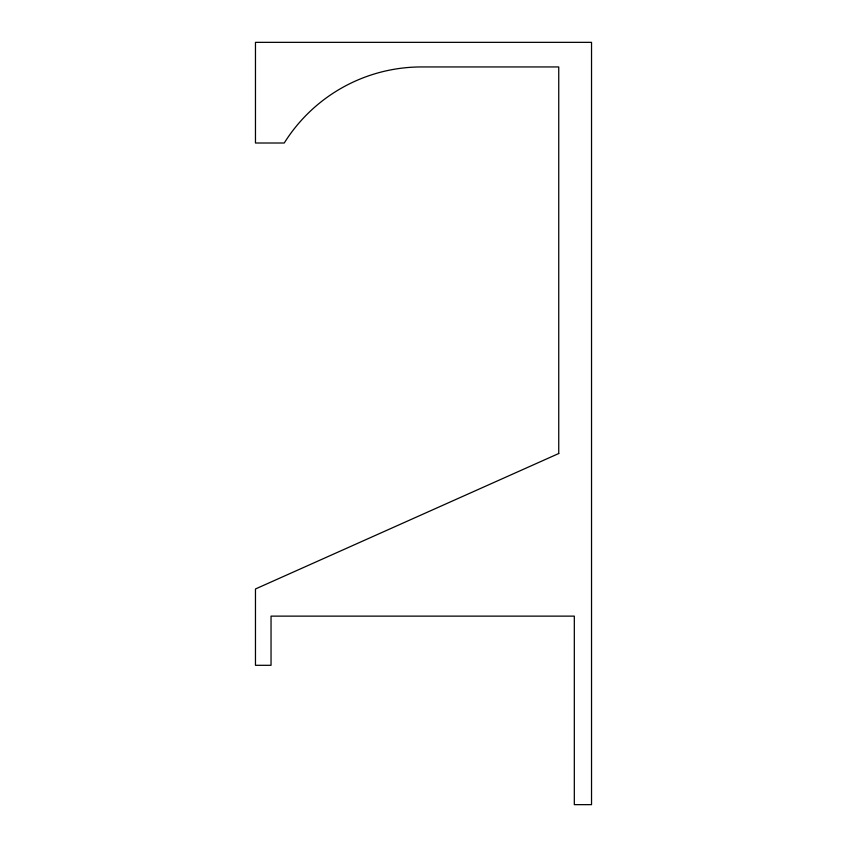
<?xml version="1.0" encoding="UTF-8"?>
<svg xmlns="http://www.w3.org/2000/svg" width="847" height="847" viewBox="0 0 847 847"><rect width="100%" height="100%" fill="white"/><g stroke="black" fill="none" stroke-linecap="round" stroke-linejoin="round"><path stroke-width="1.27" d="M558.745 453.516L255.466 588.972L255.466 665.308L271.04 665.308L271.04 616.129L574.319 616.129L574.319 804.65L591.534 804.65L591.534 42.35L255.466 42.35L255.466 143.005L284.243 143.005A161.862 161.862 0 0 1 421.499 66.945L558.745 66.945L558.745 453.516"/></g></svg>
